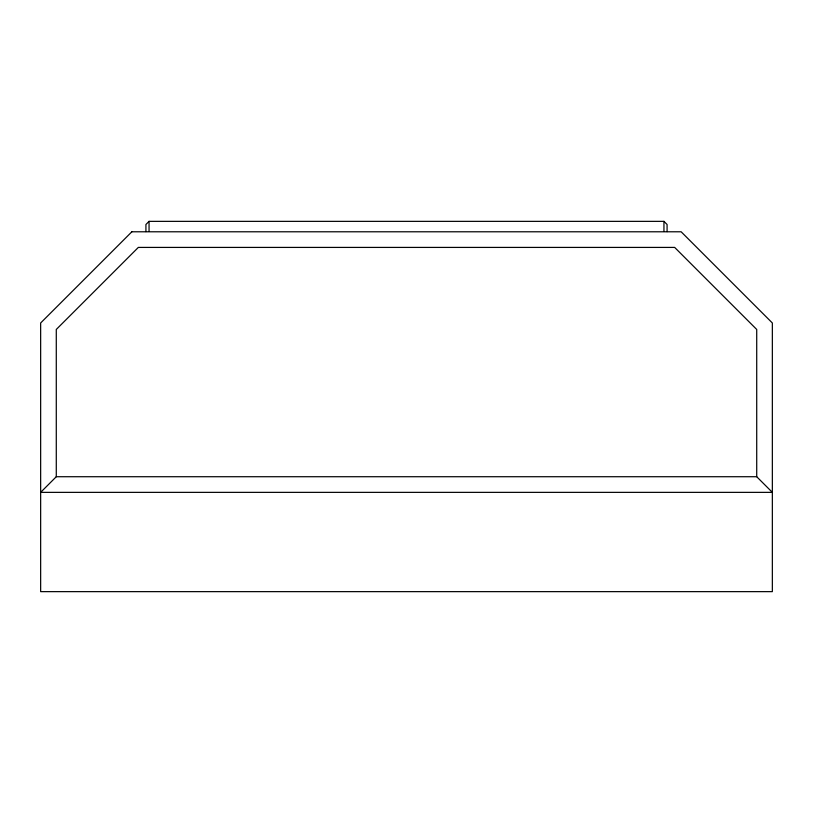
<?xml version="1.0" encoding="UTF-8"?>
<svg xmlns="http://www.w3.org/2000/svg" width="813" height="813" viewBox="0 0 813 813"><rect width="100%" height="100%" fill="white"/><g stroke="black" fill="none" stroke-linecap="round" stroke-linejoin="round"><path stroke-width="1.22" d="M667.077 231.614L667.077 224.49L663.947 221.36L149.053 221.36L145.923 224.49L145.923 231.614M56.28 476.723L40.65 492.363L772.35 492.363L756.72 476.723L56.28 476.723L56.28 329.458L138.332 247.416L674.668 247.416L756.72 329.458L756.72 476.723M663.947 221.36L663.947 231.085M149.053 221.36L149.053 231.085M131.848 231.786L40.65 322.985L40.65 591.64L772.35 591.64L772.35 322.985L681.152 231.786L131.848 231.786"/></g></svg>
